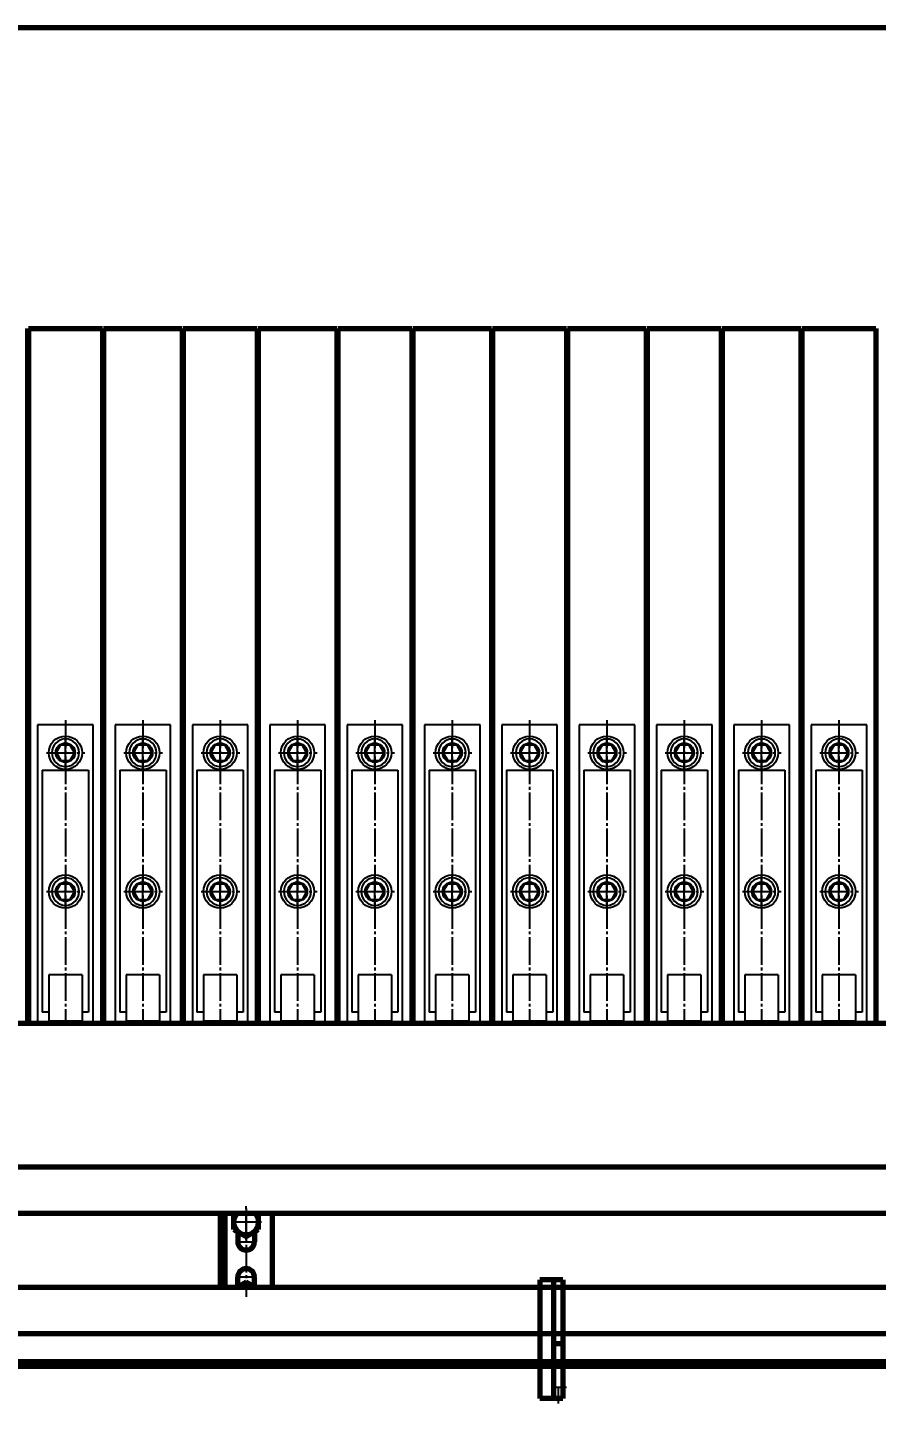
# Model space of a CAD drawing. Header units: millimetres. Extents: x -14850 to 14850, y -10500 to 10500.
# Drawn here: x -4125 to -3209, y 2566 to 4052 of the extents above; entities that cross this region are included whole.
import ezdxf

# ---------------------------------------------------------------- set-up
doc = ezdxf.new("R2010")
doc.units = ezdxf.units.MM
doc.linetypes.add('EB_DASH', pattern=[6, 3, -3])
doc.linetypes.add('EB_DASHDOT', pattern=[39, 30, -3, 3, -3])
for name, color, linetype, lineweight in [('CAXA0', 7, 'Continuous', 70), ('CAXA1', 1, 'EB_DASHDOT', 25), ('CAXA2', 6, 'EB_DASH', 25), ('CAXA4', 3, 'Continuous', 25)]:
    doc.layers.add(name, color=color, linetype=linetype, lineweight=lineweight)
doc.styles.add('标准', font='', dxfattribs={"width": 0.667})
doc.styles.get('标准').set_extended_font_data('NSimSun')
doc.dimstyles.new('标准', dxfattribs={"dimscale": 50, "dimtxt": 3.5, "dimasz": 3, "dimexe": 2, "dimexo": 0, "dimtad": 1, "dimdec": 1, "dimzin": 12, "dimdsep": 46, "dimtxsty": '标准', "dimcen": 0, "dimdle": 4, "dimaunit": 1, "dimazin": 2, "dimtfac": 1, "dimtdec": 3, "dimtmove": 0, "dimatfit": 3, "dimfxl": 0, "dimtolj": 1, "dimtzin": 0, "dimarcsym": 0})

# ---------------------------------------------------------------- blocks, each defined once
blk = doc.blocks.new('CAXBLOCK43', base_point=(-3560, 2639))
at = {"layer": 'CAXA0', "linetype": 'Continuous', "lineweight": 70}
for p, q in [((-3547.4, 2699.6), (-3572.4, 2699.6)), ((-3572.4, 2699.6), (-3572.4, 2571.6)), ((-3557.4, 2699.6), (-3557.4, 2571.6)), ((-3547.4, 2699.6), (-3547.4, 2571.6)), ((-3547.4, 2630.6), (-3557.4, 2630.6)), ((-3547.4, 2571.6), (-3572.4, 2571.6))]:
    blk.add_line(p, q, dxfattribs=at)
at = {"layer": 'CAXA1', "linetype": 'EB_DASHDOT', "lineweight": 25}
for p, q in [((-3560, 2608.6), (-3545.4, 2608.6)), ((-3559.5, 2583.6), (-3543.5, 2583.6))]:
    blk.add_line(p, q, dxfattribs=at)
at = {"layer": 'CAXA1', "color": 1, "linetype": 'EB_DASHDOT', "lineweight": 25}
blk.add_line((-3552.4, 2582.5), (-3552.4, 2566), dxfattribs=at)
blk = doc.blocks.new('CAXBLOCK271', base_point=(-3104.5, 3358.4))
at = {"layer": 'CAXA0', "linetype": 'Continuous', "lineweight": 70}
for p, q in [((-3289.4, 3726.7), (-3209.4, 3726.7)), ((-3289.4, 3726.7), (-3289.4, 2976.7)), ((-3209.4, 3726.7), (-3209.4, 2976.7)), ((-3289.4, 2976.7), (-3209.4, 2976.7))]:
    blk.add_line(p, q, dxfattribs=at)
at = {"layer": 'CAXA2', "color": 6, "linetype": 'Continuous', "lineweight": 25}
for p, q in [((-3279.4, 3298.7), (-3279.4, 2976.7)), ((-3219.4, 3298.7), (-3279.4, 3298.7)), ((-3219.4, 2976.7), (-3219.4, 3298.7)), ((-3249.4, 3250.8), (-3249.4, 3286.5)), ((-3259.2, 3268.7), (-3254.3, 3277.2)), ((-3259.2, 3268.7), (-3254.3, 3260.2)), ((-3254.3, 3277.2), (-3244.5, 3277.2)), ((-3239.6, 3268.7), (-3244.5, 3277.2)), ((-3239.6, 3268.7), (-3244.5, 3277.2)), ((-3239.6, 3268.7), (-3244.5, 3260.2)), ((-3254.3, 3260.2), (-3244.5, 3260.2)), ((-3274.4, 3249.7), (-3274.4, 2988.7)), ((-3274.4, 3249.7), (-3224.4, 3249.7)), ((-3224.4, 3249.7), (-3224.4, 2988.7)), ((-3249.4, 3100.8), (-3249.4, 3136.5)), ((-3259.2, 3118.7), (-3254.3, 3127.2)), ((-3254.3, 3127.2), (-3244.5, 3127.2)), ((-3239.6, 3118.7), (-3244.5, 3127.2)), ((-3239.6, 3118.7), (-3244.5, 3127.2)), ((-3259.2, 3118.7), (-3254.3, 3110.2)), ((-3254.3, 3110.2), (-3244.5, 3110.2)), ((-3239.6, 3118.7), (-3244.5, 3110.2)), ((-3267.4, 3028.7), (-3267.4, 2978.7)), ((-3231.4, 3028.7), (-3267.4, 3028.7)), ((-3231.4, 3028.7), (-3231.4, 2978.7)), ((-3267.4, 2988.7), (-3274.4, 2988.7)), ((-3224.4, 2988.7), (-3231.4, 2988.7)), ((-3231.4, 2978.7), (-3267.4, 2978.7))]:
    blk.add_line(p, q, dxfattribs=at)
at = {"layer": 'CAXA2', "color": 6, "linetype": 'EB_DASHDOT', "lineweight": 25}
for p, q in [((-3249.4, 3303.7), (-3249.4, 2976.7)), ((-3269.9, 3268.7), (-3228.3, 3268.7)), ((-3269.9, 3118.7), (-3228.3, 3118.7))]:
    blk.add_line(p, q, dxfattribs=at)
at = {"layer": 'CAXA2', "color": 6, "linetype": 'Continuous', "lineweight": 25}
for centre, radius in [((-3249.4, 3268.7), 18), ((-3249.4, 3268.7), 10.5), ((-3249.4, 3268.7), 9.81), ((-3249.4, 3118.7), 18), ((-3249.4, 3118.7), 18), ((-3249.4, 3118.7), 10.5), ((-3249.4, 3118.7), 10.5), ((-3249.4, 3118.7), 9.81)]:
    blk.add_circle(centre, radius, dxfattribs=at)
for centre, start, end in [((-3249.4, 3268.7), 0, 180), ((-3249.4, 3268.7), 180, 0), ((-3249.4, 3118.7), 0, 180), ((-3249.4, 3118.7), 180, 0)]:
    blk.add_arc(centre, 14.8, start, end, dxfattribs=at)
blk = doc.blocks.new('CAXBLOCK272', base_point=(-3375.4, 3351.7))
at = {"layer": 'CAXA0', "linetype": 'Continuous', "lineweight": 70}
for p, q in [((-3375.4, 3726.7), (-3290.4, 3726.7)), ((-3375.4, 3726.7), (-3375.4, 2976.7)), ((-3290.4, 3726.7), (-3290.4, 2976.7)), ((-3375.4, 2976.7), (-3290.4, 2976.7))]:
    blk.add_line(p, q, dxfattribs=at)
at = {"layer": 'CAXA2', "color": 6, "linetype": 'Continuous', "lineweight": 25}
for p, q in [((-3362.9, 3298.7), (-3362.9, 2976.7)), ((-3302.9, 3298.7), (-3362.9, 3298.7)), ((-3302.9, 2976.7), (-3302.9, 3298.7)), ((-3332.9, 3250.8), (-3332.9, 3286.5)), ((-3342.7, 3268.7), (-3337.8, 3277.2)), ((-3342.7, 3268.7), (-3337.8, 3260.2)), ((-3337.8, 3277.2), (-3328, 3277.2)), ((-3323.1, 3268.7), (-3328, 3277.2)), ((-3323.1, 3268.7), (-3328, 3277.2)), ((-3323.1, 3268.7), (-3328, 3260.2)), ((-3337.8, 3260.2), (-3328, 3260.2)), ((-3357.9, 3249.7), (-3357.9, 2988.7)), ((-3357.9, 3249.7), (-3307.9, 3249.7)), ((-3307.9, 3249.7), (-3307.9, 2988.7)), ((-3332.9, 3100.8), (-3332.9, 3136.5)), ((-3342.7, 3118.7), (-3337.8, 3127.2)), ((-3337.8, 3127.2), (-3328, 3127.2)), ((-3323.1, 3118.7), (-3328, 3127.2)), ((-3323.1, 3118.7), (-3328, 3127.2)), ((-3342.7, 3118.7), (-3337.8, 3110.2)), ((-3337.8, 3110.2), (-3328, 3110.2)), ((-3323.1, 3118.7), (-3328, 3110.2)), ((-3350.9, 3028.7), (-3350.9, 2978.7)), ((-3314.9, 3028.7), (-3350.9, 3028.7)), ((-3314.9, 3028.7), (-3314.9, 2978.7)), ((-3350.9, 2988.7), (-3357.9, 2988.7)), ((-3307.9, 2988.7), (-3314.9, 2988.7)), ((-3314.9, 2978.7), (-3350.9, 2978.7))]:
    blk.add_line(p, q, dxfattribs=at)
at = {"layer": 'CAXA2', "color": 6, "linetype": 'EB_DASHDOT', "lineweight": 25}
for p, q in [((-3332.9, 3303.7), (-3332.9, 2976.7)), ((-3353.4, 3268.7), (-3311.8, 3268.7)), ((-3353.4, 3118.7), (-3311.8, 3118.7))]:
    blk.add_line(p, q, dxfattribs=at)
at = {"layer": 'CAXA2', "color": 6, "linetype": 'Continuous', "lineweight": 25}
for centre, radius in [((-3332.9, 3268.7), 18), ((-3332.9, 3268.7), 10.5), ((-3332.9, 3268.7), 9.81), ((-3332.9, 3118.7), 18), ((-3332.9, 3118.7), 18), ((-3332.9, 3118.7), 10.5), ((-3332.9, 3118.7), 10.5), ((-3332.9, 3118.7), 9.81)]:
    blk.add_circle(centre, radius, dxfattribs=at)
for centre, start, end in [((-3332.9, 3268.7), 0, 180), ((-3332.9, 3268.7), 180, 0), ((-3332.9, 3118.7), 0, 180), ((-3332.9, 3118.7), 180, 0)]:
    blk.add_arc(centre, 14.8, start, end, dxfattribs=at)
blk = doc.blocks.new('CAXBLOCK273', base_point=(-3271.5, 3358.4))
at = {"layer": 'CAXA0', "linetype": 'Continuous', "lineweight": 70}
for p, q in [((-3456.4, 3726.7), (-3376.4, 3726.7)), ((-3456.4, 3726.7), (-3456.4, 2976.7)), ((-3376.4, 3726.7), (-3376.4, 2976.7)), ((-3456.4, 2976.7), (-3376.4, 2976.7))]:
    blk.add_line(p, q, dxfattribs=at)
at = {"layer": 'CAXA2', "color": 6, "linetype": 'Continuous', "lineweight": 25}
for p, q in [((-3446.4, 3298.7), (-3446.4, 2976.7)), ((-3386.4, 3298.7), (-3446.4, 3298.7)), ((-3386.4, 2976.7), (-3386.4, 3298.7)), ((-3416.4, 3250.8), (-3416.4, 3286.5)), ((-3426.2, 3268.7), (-3421.3, 3277.2)), ((-3426.2, 3268.7), (-3421.3, 3260.2)), ((-3421.3, 3277.2), (-3411.5, 3277.2)), ((-3406.6, 3268.7), (-3411.5, 3277.2)), ((-3406.6, 3268.7), (-3411.5, 3277.2)), ((-3406.6, 3268.7), (-3411.5, 3260.2)), ((-3421.3, 3260.2), (-3411.5, 3260.2)), ((-3441.4, 3249.7), (-3441.4, 2988.7)), ((-3441.4, 3249.7), (-3391.4, 3249.7)), ((-3391.4, 3249.7), (-3391.4, 2988.7)), ((-3416.4, 3100.8), (-3416.4, 3136.5)), ((-3426.2, 3118.7), (-3421.3, 3127.2)), ((-3421.3, 3127.2), (-3411.5, 3127.2)), ((-3406.6, 3118.7), (-3411.5, 3127.2)), ((-3406.6, 3118.7), (-3411.5, 3127.2)), ((-3426.2, 3118.7), (-3421.3, 3110.2)), ((-3421.3, 3110.2), (-3411.5, 3110.2)), ((-3406.6, 3118.7), (-3411.5, 3110.2)), ((-3434.4, 3028.7), (-3434.4, 2978.7)), ((-3398.4, 3028.7), (-3434.4, 3028.7)), ((-3398.4, 3028.7), (-3398.4, 2978.7)), ((-3434.4, 2988.7), (-3441.4, 2988.7)), ((-3391.4, 2988.7), (-3398.4, 2988.7)), ((-3398.4, 2978.7), (-3434.4, 2978.7))]:
    blk.add_line(p, q, dxfattribs=at)
at = {"layer": 'CAXA2', "color": 6, "linetype": 'EB_DASHDOT', "lineweight": 25}
for p, q in [((-3416.4, 3303.7), (-3416.4, 2976.7)), ((-3436.9, 3268.7), (-3395.3, 3268.7)), ((-3436.9, 3118.7), (-3395.3, 3118.7))]:
    blk.add_line(p, q, dxfattribs=at)
at = {"layer": 'CAXA2', "color": 6, "linetype": 'Continuous', "lineweight": 25}
for centre, radius in [((-3416.4, 3268.7), 18), ((-3416.4, 3268.7), 10.5), ((-3416.4, 3268.7), 9.81), ((-3416.4, 3118.7), 18), ((-3416.4, 3118.7), 18), ((-3416.4, 3118.7), 10.5), ((-3416.4, 3118.7), 10.5), ((-3416.4, 3118.7), 9.81)]:
    blk.add_circle(centre, radius, dxfattribs=at)
for centre, start, end in [((-3416.4, 3268.7), 0, 180), ((-3416.4, 3268.7), 180, 0), ((-3416.4, 3118.7), 0, 180), ((-3416.4, 3118.7), 180, 0)]:
    blk.add_arc(centre, 14.8, start, end, dxfattribs=at)
blk = doc.blocks.new('CAXBLOCK274', base_point=(-3542.4, 3351.7))
at = {"layer": 'CAXA0', "linetype": 'Continuous', "lineweight": 70}
for p, q in [((-3542.4, 3726.7), (-3457.4, 3726.7)), ((-3542.4, 3726.7), (-3542.4, 2976.7)), ((-3457.4, 3726.7), (-3457.4, 2976.7)), ((-3542.4, 2976.7), (-3457.4, 2976.7))]:
    blk.add_line(p, q, dxfattribs=at)
at = {"layer": 'CAXA2', "color": 6, "linetype": 'Continuous', "lineweight": 25}
for p, q in [((-3529.9, 3298.7), (-3529.9, 2976.7)), ((-3469.9, 3298.7), (-3529.9, 3298.7)), ((-3469.9, 2976.7), (-3469.9, 3298.7)), ((-3499.9, 3250.8), (-3499.9, 3286.5)), ((-3509.7, 3268.7), (-3504.8, 3277.2)), ((-3509.7, 3268.7), (-3504.8, 3260.2)), ((-3504.8, 3277.2), (-3495, 3277.2)), ((-3490.1, 3268.7), (-3495, 3277.2)), ((-3490.1, 3268.7), (-3495, 3277.2)), ((-3490.1, 3268.7), (-3495, 3260.2)), ((-3504.8, 3260.2), (-3495, 3260.2)), ((-3524.9, 3249.7), (-3524.9, 2988.7)), ((-3524.9, 3249.7), (-3474.9, 3249.7)), ((-3474.9, 3249.7), (-3474.9, 2988.7)), ((-3499.9, 3100.8), (-3499.9, 3136.5)), ((-3509.7, 3118.7), (-3504.8, 3127.2)), ((-3504.8, 3127.2), (-3495, 3127.2)), ((-3490.1, 3118.7), (-3495, 3127.2)), ((-3490.1, 3118.7), (-3495, 3127.2)), ((-3509.7, 3118.7), (-3504.8, 3110.2)), ((-3504.8, 3110.2), (-3495, 3110.2)), ((-3490.1, 3118.7), (-3495, 3110.2)), ((-3517.9, 3028.7), (-3517.9, 2978.7)), ((-3481.9, 3028.7), (-3517.9, 3028.7)), ((-3481.9, 3028.7), (-3481.9, 2978.7)), ((-3517.9, 2988.7), (-3524.9, 2988.7)), ((-3474.9, 2988.7), (-3481.9, 2988.7)), ((-3481.9, 2978.7), (-3517.9, 2978.7))]:
    blk.add_line(p, q, dxfattribs=at)
at = {"layer": 'CAXA2', "color": 6, "linetype": 'EB_DASHDOT', "lineweight": 25}
for p, q in [((-3499.9, 3303.7), (-3499.9, 2976.7)), ((-3520.4, 3268.7), (-3478.8, 3268.7)), ((-3520.4, 3118.7), (-3478.8, 3118.7))]:
    blk.add_line(p, q, dxfattribs=at)
at = {"layer": 'CAXA2', "color": 6, "linetype": 'Continuous', "lineweight": 25}
for centre, radius in [((-3499.9, 3268.7), 18), ((-3499.9, 3268.7), 10.5), ((-3499.9, 3268.7), 9.81), ((-3499.9, 3118.7), 18), ((-3499.9, 3118.7), 18), ((-3499.9, 3118.7), 10.5), ((-3499.9, 3118.7), 10.5), ((-3499.9, 3118.7), 9.81)]:
    blk.add_circle(centre, radius, dxfattribs=at)
for centre, start, end in [((-3499.9, 3268.7), 0, 180), ((-3499.9, 3268.7), 180, 0), ((-3499.9, 3118.7), 0, 180), ((-3499.9, 3118.7), 180, 0)]:
    blk.add_arc(centre, 14.8, start, end, dxfattribs=at)
blk = doc.blocks.new('CAXBLOCK275', base_point=(-3438.5, 3358.4))
at = {"layer": 'CAXA0', "linetype": 'Continuous', "lineweight": 70}
for p, q in [((-3623.4, 3726.7), (-3543.4, 3726.7)), ((-3623.4, 3726.7), (-3623.4, 2976.7)), ((-3543.4, 3726.7), (-3543.4, 2976.7)), ((-3623.4, 2976.7), (-3543.4, 2976.7))]:
    blk.add_line(p, q, dxfattribs=at)
at = {"layer": 'CAXA2', "color": 6, "linetype": 'Continuous', "lineweight": 25}
for p, q in [((-3613.4, 3298.7), (-3613.4, 2976.7)), ((-3553.4, 3298.7), (-3613.4, 3298.7)), ((-3553.4, 2976.7), (-3553.4, 3298.7)), ((-3583.4, 3250.8), (-3583.4, 3286.5)), ((-3593.2, 3268.7), (-3588.3, 3277.2)), ((-3593.2, 3268.7), (-3588.3, 3260.2)), ((-3588.3, 3277.2), (-3578.5, 3277.2)), ((-3573.6, 3268.7), (-3578.5, 3277.2)), ((-3573.6, 3268.7), (-3578.5, 3277.2)), ((-3573.6, 3268.7), (-3578.5, 3260.2)), ((-3588.3, 3260.2), (-3578.5, 3260.2)), ((-3608.4, 3249.7), (-3608.4, 2988.7)), ((-3608.4, 3249.7), (-3558.4, 3249.7)), ((-3558.4, 3249.7), (-3558.4, 2988.7)), ((-3583.4, 3100.8), (-3583.4, 3136.5)), ((-3593.2, 3118.7), (-3588.3, 3127.2)), ((-3588.3, 3127.2), (-3578.5, 3127.2)), ((-3573.6, 3118.7), (-3578.5, 3127.2)), ((-3573.6, 3118.7), (-3578.5, 3127.2)), ((-3593.2, 3118.7), (-3588.3, 3110.2)), ((-3588.3, 3110.2), (-3578.5, 3110.2)), ((-3573.6, 3118.7), (-3578.5, 3110.2)), ((-3601.4, 3028.7), (-3601.4, 2978.7)), ((-3565.4, 3028.7), (-3601.4, 3028.7)), ((-3565.4, 3028.7), (-3565.4, 2978.7)), ((-3601.4, 2988.7), (-3608.4, 2988.7)), ((-3558.4, 2988.7), (-3565.4, 2988.7)), ((-3565.4, 2978.7), (-3601.4, 2978.7))]:
    blk.add_line(p, q, dxfattribs=at)
at = {"layer": 'CAXA2', "color": 6, "linetype": 'EB_DASHDOT', "lineweight": 25}
for p, q in [((-3583.4, 3303.7), (-3583.4, 2976.7)), ((-3603.9, 3268.7), (-3562.3, 3268.7)), ((-3603.9, 3118.7), (-3562.3, 3118.7))]:
    blk.add_line(p, q, dxfattribs=at)
at = {"layer": 'CAXA2', "color": 6, "linetype": 'Continuous', "lineweight": 25}
for centre, radius in [((-3583.4, 3268.7), 18), ((-3583.4, 3268.7), 10.5), ((-3583.4, 3268.7), 9.81), ((-3583.4, 3118.7), 18), ((-3583.4, 3118.7), 18), ((-3583.4, 3118.7), 10.5), ((-3583.4, 3118.7), 10.5), ((-3583.4, 3118.7), 9.81)]:
    blk.add_circle(centre, radius, dxfattribs=at)
for centre, start, end in [((-3583.4, 3268.7), 0, 180), ((-3583.4, 3268.7), 180, 0), ((-3583.4, 3118.7), 0, 180), ((-3583.4, 3118.7), 180, 0)]:
    blk.add_arc(centre, 14.8, start, end, dxfattribs=at)
blk = doc.blocks.new('CAXBLOCK276', base_point=(-3709.4, 3351.7))
at = {"layer": 'CAXA0', "linetype": 'Continuous', "lineweight": 70}
for p, q in [((-3709.4, 3726.7), (-3624.4, 3726.7)), ((-3709.4, 3726.7), (-3709.4, 2976.7)), ((-3624.4, 3726.7), (-3624.4, 2976.7)), ((-3709.4, 2976.7), (-3624.4, 2976.7))]:
    blk.add_line(p, q, dxfattribs=at)
at = {"layer": 'CAXA2', "color": 6, "linetype": 'Continuous', "lineweight": 25}
for p, q in [((-3696.9, 3298.7), (-3696.9, 2976.7)), ((-3636.9, 3298.7), (-3696.9, 3298.7)), ((-3636.9, 2976.7), (-3636.9, 3298.7)), ((-3666.9, 3250.8), (-3666.9, 3286.5)), ((-3676.7, 3268.7), (-3671.8, 3277.2)), ((-3676.7, 3268.7), (-3671.8, 3260.2)), ((-3671.8, 3277.2), (-3662, 3277.2)), ((-3657.1, 3268.7), (-3662, 3277.2)), ((-3657.1, 3268.7), (-3662, 3277.2)), ((-3657.1, 3268.7), (-3662, 3260.2)), ((-3671.8, 3260.2), (-3662, 3260.2)), ((-3691.9, 3249.7), (-3691.9, 2988.7)), ((-3691.9, 3249.7), (-3641.9, 3249.7)), ((-3641.9, 3249.7), (-3641.9, 2988.7)), ((-3666.9, 3100.8), (-3666.9, 3136.5)), ((-3676.7, 3118.7), (-3671.8, 3127.2)), ((-3671.8, 3127.2), (-3662, 3127.2)), ((-3657.1, 3118.7), (-3662, 3127.2)), ((-3657.1, 3118.7), (-3662, 3127.2)), ((-3676.7, 3118.7), (-3671.8, 3110.2)), ((-3671.8, 3110.2), (-3662, 3110.2)), ((-3657.1, 3118.7), (-3662, 3110.2)), ((-3684.9, 3028.7), (-3684.9, 2978.7)), ((-3648.9, 3028.7), (-3684.9, 3028.7)), ((-3648.9, 3028.7), (-3648.9, 2978.7)), ((-3684.9, 2988.7), (-3691.9, 2988.7)), ((-3641.9, 2988.7), (-3648.9, 2988.7)), ((-3648.9, 2978.7), (-3684.9, 2978.7))]:
    blk.add_line(p, q, dxfattribs=at)
at = {"layer": 'CAXA2', "color": 6, "linetype": 'EB_DASHDOT', "lineweight": 25}
for p, q in [((-3666.9, 3303.7), (-3666.9, 2976.7)), ((-3687.4, 3268.7), (-3645.8, 3268.7)), ((-3687.4, 3118.7), (-3645.8, 3118.7))]:
    blk.add_line(p, q, dxfattribs=at)
at = {"layer": 'CAXA2', "color": 6, "linetype": 'Continuous', "lineweight": 25}
for centre, radius in [((-3666.9, 3268.7), 18), ((-3666.9, 3268.7), 10.5), ((-3666.9, 3268.7), 9.81), ((-3666.9, 3118.7), 18), ((-3666.9, 3118.7), 18), ((-3666.9, 3118.7), 10.5), ((-3666.9, 3118.7), 10.5), ((-3666.9, 3118.7), 9.81)]:
    blk.add_circle(centre, radius, dxfattribs=at)
for centre, start, end in [((-3666.9, 3268.7), 0, 180), ((-3666.9, 3268.7), 180, 0), ((-3666.9, 3118.7), 0, 180), ((-3666.9, 3118.7), 180, 0)]:
    blk.add_arc(centre, 14.8, start, end, dxfattribs=at)
blk = doc.blocks.new('CAXBLOCK277', base_point=(-3605.5, 3358.4))
at = {"layer": 'CAXA0', "linetype": 'Continuous', "lineweight": 70}
for p, q in [((-3790.4, 3726.7), (-3710.4, 3726.7)), ((-3790.4, 3726.7), (-3790.4, 2976.7)), ((-3710.4, 3726.7), (-3710.4, 2976.7)), ((-3790.4, 2976.7), (-3710.4, 2976.7))]:
    blk.add_line(p, q, dxfattribs=at)
at = {"layer": 'CAXA2', "color": 6, "linetype": 'Continuous', "lineweight": 25}
for p, q in [((-3780.4, 3298.7), (-3780.4, 2976.7)), ((-3720.4, 3298.7), (-3780.4, 3298.7)), ((-3720.4, 2976.7), (-3720.4, 3298.7)), ((-3750.4, 3250.8), (-3750.4, 3286.5)), ((-3760.2, 3268.7), (-3755.3, 3277.2)), ((-3760.2, 3268.7), (-3755.3, 3260.2)), ((-3755.3, 3277.2), (-3745.5, 3277.2)), ((-3740.6, 3268.7), (-3745.5, 3277.2)), ((-3740.6, 3268.7), (-3745.5, 3277.2)), ((-3740.6, 3268.7), (-3745.5, 3260.2)), ((-3755.3, 3260.2), (-3745.5, 3260.2)), ((-3775.4, 3249.7), (-3775.4, 2988.7)), ((-3775.4, 3249.7), (-3725.4, 3249.7)), ((-3725.4, 3249.7), (-3725.4, 2988.7)), ((-3750.4, 3100.8), (-3750.4, 3136.5)), ((-3760.2, 3118.7), (-3755.3, 3127.2)), ((-3755.3, 3127.2), (-3745.5, 3127.2)), ((-3740.6, 3118.7), (-3745.5, 3127.2)), ((-3740.6, 3118.7), (-3745.5, 3127.2)), ((-3760.2, 3118.7), (-3755.3, 3110.2)), ((-3755.3, 3110.2), (-3745.5, 3110.2)), ((-3740.6, 3118.7), (-3745.5, 3110.2)), ((-3768.4, 3028.7), (-3768.4, 2978.7)), ((-3732.4, 3028.7), (-3768.4, 3028.7)), ((-3732.4, 3028.7), (-3732.4, 2978.7)), ((-3768.4, 2988.7), (-3775.4, 2988.7)), ((-3725.4, 2988.7), (-3732.4, 2988.7)), ((-3732.4, 2978.7), (-3768.4, 2978.7))]:
    blk.add_line(p, q, dxfattribs=at)
at = {"layer": 'CAXA2', "color": 6, "linetype": 'EB_DASHDOT', "lineweight": 25}
for p, q in [((-3750.4, 3303.7), (-3750.4, 2976.7)), ((-3770.9, 3268.7), (-3729.3, 3268.7)), ((-3770.9, 3118.7), (-3729.3, 3118.7))]:
    blk.add_line(p, q, dxfattribs=at)
at = {"layer": 'CAXA2', "color": 6, "linetype": 'Continuous', "lineweight": 25}
for centre, radius in [((-3750.4, 3268.7), 18), ((-3750.4, 3268.7), 10.5), ((-3750.4, 3268.7), 9.81), ((-3750.4, 3118.7), 18), ((-3750.4, 3118.7), 18), ((-3750.4, 3118.7), 10.5), ((-3750.4, 3118.7), 10.5), ((-3750.4, 3118.7), 9.81)]:
    blk.add_circle(centre, radius, dxfattribs=at)
for centre, start, end in [((-3750.4, 3268.7), 0, 180), ((-3750.4, 3268.7), 180, 0), ((-3750.4, 3118.7), 0, 180), ((-3750.4, 3118.7), 180, 0)]:
    blk.add_arc(centre, 14.8, start, end, dxfattribs=at)
blk = doc.blocks.new('CAXBLOCK278', base_point=(-3876.4, 3351.7))
at = {"layer": 'CAXA0', "linetype": 'Continuous', "lineweight": 70}
for p, q in [((-3876.4, 3726.7), (-3791.4, 3726.7)), ((-3876.4, 3726.7), (-3876.4, 2976.7)), ((-3791.4, 3726.7), (-3791.4, 2976.7)), ((-3876.4, 2976.7), (-3791.4, 2976.7))]:
    blk.add_line(p, q, dxfattribs=at)
at = {"layer": 'CAXA2', "color": 6, "linetype": 'Continuous', "lineweight": 25}
for p, q in [((-3863.9, 3298.7), (-3863.9, 2976.7)), ((-3803.9, 3298.7), (-3863.9, 3298.7)), ((-3803.9, 2976.7), (-3803.9, 3298.7)), ((-3833.9, 3250.8), (-3833.9, 3286.5)), ((-3843.7, 3268.7), (-3838.8, 3277.2)), ((-3843.7, 3268.7), (-3838.8, 3260.2)), ((-3838.8, 3277.2), (-3829, 3277.2)), ((-3824.1, 3268.7), (-3829, 3277.2)), ((-3824.1, 3268.7), (-3829, 3277.2)), ((-3824.1, 3268.7), (-3829, 3260.2)), ((-3838.8, 3260.2), (-3829, 3260.2)), ((-3858.9, 3249.7), (-3858.9, 2988.7)), ((-3858.9, 3249.7), (-3808.9, 3249.7)), ((-3808.9, 3249.7), (-3808.9, 2988.7)), ((-3833.9, 3100.8), (-3833.9, 3136.5)), ((-3843.7, 3118.7), (-3838.8, 3127.2)), ((-3838.8, 3127.2), (-3829, 3127.2)), ((-3824.1, 3118.7), (-3829, 3127.2)), ((-3824.1, 3118.7), (-3829, 3127.2)), ((-3843.7, 3118.7), (-3838.8, 3110.2)), ((-3838.8, 3110.2), (-3829, 3110.2)), ((-3824.1, 3118.7), (-3829, 3110.2)), ((-3851.9, 3028.7), (-3851.9, 2978.7)), ((-3815.9, 3028.7), (-3851.9, 3028.7)), ((-3815.9, 3028.7), (-3815.9, 2978.7)), ((-3851.9, 2988.7), (-3858.9, 2988.7)), ((-3808.9, 2988.7), (-3815.9, 2988.7)), ((-3815.9, 2978.7), (-3851.9, 2978.7))]:
    blk.add_line(p, q, dxfattribs=at)
at = {"layer": 'CAXA2', "color": 6, "linetype": 'EB_DASHDOT', "lineweight": 25}
for p, q in [((-3833.9, 3303.7), (-3833.9, 2976.7)), ((-3854.4, 3268.7), (-3812.8, 3268.7)), ((-3854.4, 3118.7), (-3812.8, 3118.7))]:
    blk.add_line(p, q, dxfattribs=at)
at = {"layer": 'CAXA2', "color": 6, "linetype": 'Continuous', "lineweight": 25}
for centre, radius in [((-3833.9, 3268.7), 18), ((-3833.9, 3268.7), 10.5), ((-3833.9, 3268.7), 9.81), ((-3833.9, 3118.7), 18), ((-3833.9, 3118.7), 18), ((-3833.9, 3118.7), 10.5), ((-3833.9, 3118.7), 10.5), ((-3833.9, 3118.7), 9.81)]:
    blk.add_circle(centre, radius, dxfattribs=at)
for centre, start, end in [((-3833.9, 3268.7), 0, 180), ((-3833.9, 3268.7), 180, 0), ((-3833.9, 3118.7), 0, 180), ((-3833.9, 3118.7), 180, 0)]:
    blk.add_arc(centre, 14.8, start, end, dxfattribs=at)
blk = doc.blocks.new('CAXBLOCK279', base_point=(-3772.5, 3358.4))
at = {"layer": 'CAXA0', "linetype": 'Continuous', "lineweight": 70}
for p, q in [((-3957.4, 3726.7), (-3877.4, 3726.7)), ((-3957.4, 3726.7), (-3957.4, 2976.7)), ((-3877.4, 3726.7), (-3877.4, 2976.7)), ((-3957.4, 2976.7), (-3877.4, 2976.7))]:
    blk.add_line(p, q, dxfattribs=at)
at = {"layer": 'CAXA2', "color": 6, "linetype": 'Continuous', "lineweight": 25}
for p, q in [((-3947.4, 3298.7), (-3947.4, 2976.7)), ((-3887.4, 3298.7), (-3947.4, 3298.7)), ((-3887.4, 2976.7), (-3887.4, 3298.7)), ((-3917.4, 3250.8), (-3917.4, 3286.5)), ((-3927.2, 3268.7), (-3922.3, 3277.2)), ((-3927.2, 3268.7), (-3922.3, 3260.2)), ((-3922.3, 3277.2), (-3912.5, 3277.2)), ((-3907.6, 3268.7), (-3912.5, 3277.2)), ((-3907.6, 3268.7), (-3912.5, 3277.2)), ((-3907.6, 3268.7), (-3912.5, 3260.2)), ((-3922.3, 3260.2), (-3912.5, 3260.2)), ((-3942.4, 3249.7), (-3942.4, 2988.7)), ((-3942.4, 3249.7), (-3892.4, 3249.7)), ((-3892.4, 3249.7), (-3892.4, 2988.7)), ((-3917.4, 3100.8), (-3917.4, 3136.5)), ((-3927.2, 3118.7), (-3922.3, 3127.2)), ((-3922.3, 3127.2), (-3912.5, 3127.2)), ((-3907.6, 3118.7), (-3912.5, 3127.2)), ((-3907.6, 3118.7), (-3912.5, 3127.2)), ((-3927.2, 3118.7), (-3922.3, 3110.2)), ((-3922.3, 3110.2), (-3912.5, 3110.2)), ((-3907.6, 3118.7), (-3912.5, 3110.2)), ((-3935.4, 3028.7), (-3935.4, 2978.7)), ((-3899.4, 3028.7), (-3935.4, 3028.7)), ((-3899.4, 3028.7), (-3899.4, 2978.7)), ((-3935.4, 2988.7), (-3942.4, 2988.7)), ((-3892.4, 2988.7), (-3899.4, 2988.7)), ((-3899.4, 2978.7), (-3935.4, 2978.7))]:
    blk.add_line(p, q, dxfattribs=at)
at = {"layer": 'CAXA2', "color": 6, "linetype": 'EB_DASHDOT', "lineweight": 25}
for p, q in [((-3917.4, 3303.7), (-3917.4, 2976.7)), ((-3937.9, 3268.7), (-3896.3, 3268.7)), ((-3937.9, 3118.7), (-3896.3, 3118.7))]:
    blk.add_line(p, q, dxfattribs=at)
at = {"layer": 'CAXA2', "color": 6, "linetype": 'Continuous', "lineweight": 25}
for centre, radius in [((-3917.4, 3268.7), 18), ((-3917.4, 3268.7), 10.5), ((-3917.4, 3268.7), 9.81), ((-3917.4, 3118.7), 18), ((-3917.4, 3118.7), 18), ((-3917.4, 3118.7), 10.5), ((-3917.4, 3118.7), 10.5), ((-3917.4, 3118.7), 9.81)]:
    blk.add_circle(centre, radius, dxfattribs=at)
for centre, start, end in [((-3917.4, 3268.7), 0, 180), ((-3917.4, 3268.7), 180, 0), ((-3917.4, 3118.7), 0, 180), ((-3917.4, 3118.7), 180, 0)]:
    blk.add_arc(centre, 14.8, start, end, dxfattribs=at)
blk = doc.blocks.new('CAXBLOCK280', base_point=(-4043.4, 3351.7))
at = {"layer": 'CAXA0', "linetype": 'Continuous', "lineweight": 70}
for p, q in [((-4043.4, 3726.7), (-3958.4, 3726.7)), ((-4043.4, 3726.7), (-4043.4, 2976.7)), ((-3958.4, 3726.7), (-3958.4, 2976.7)), ((-4043.4, 2976.7), (-3958.4, 2976.7))]:
    blk.add_line(p, q, dxfattribs=at)
at = {"layer": 'CAXA2', "color": 6, "linetype": 'Continuous', "lineweight": 25}
for p, q in [((-4030.9, 3298.7), (-4030.9, 2976.7)), ((-3970.9, 3298.7), (-4030.9, 3298.7)), ((-3970.9, 2976.7), (-3970.9, 3298.7)), ((-4000.9, 3250.8), (-4000.9, 3286.5)), ((-4010.7, 3268.7), (-4005.8, 3277.2)), ((-4010.7, 3268.7), (-4005.8, 3260.2)), ((-4005.8, 3277.2), (-3996, 3277.2)), ((-3991.1, 3268.7), (-3996, 3277.2)), ((-3991.1, 3268.7), (-3996, 3277.2)), ((-3991.1, 3268.7), (-3996, 3260.2)), ((-4005.8, 3260.2), (-3996, 3260.2)), ((-4025.9, 3249.7), (-4025.9, 2988.7)), ((-4025.9, 3249.7), (-3975.9, 3249.7)), ((-3975.9, 3249.7), (-3975.9, 2988.7)), ((-4000.9, 3100.8), (-4000.9, 3136.5)), ((-4010.7, 3118.7), (-4005.8, 3127.2)), ((-4005.8, 3127.2), (-3996, 3127.2)), ((-3991.1, 3118.7), (-3996, 3127.2)), ((-3991.1, 3118.7), (-3996, 3127.2)), ((-4010.7, 3118.7), (-4005.8, 3110.2)), ((-4005.8, 3110.2), (-3996, 3110.2)), ((-3991.1, 3118.7), (-3996, 3110.2)), ((-4018.9, 3028.7), (-4018.9, 2978.7)), ((-3982.9, 3028.7), (-4018.9, 3028.7)), ((-3982.9, 3028.7), (-3982.9, 2978.7)), ((-4018.9, 2988.7), (-4025.9, 2988.7)), ((-3975.9, 2988.7), (-3982.9, 2988.7)), ((-3982.9, 2978.7), (-4018.9, 2978.7))]:
    blk.add_line(p, q, dxfattribs=at)
at = {"layer": 'CAXA2', "color": 6, "linetype": 'EB_DASHDOT', "lineweight": 25}
for p, q in [((-4000.9, 3303.7), (-4000.9, 2976.7)), ((-4021.4, 3268.7), (-3979.8, 3268.7)), ((-4021.4, 3118.7), (-3979.8, 3118.7))]:
    blk.add_line(p, q, dxfattribs=at)
at = {"layer": 'CAXA2', "color": 6, "linetype": 'Continuous', "lineweight": 25}
for centre, radius in [((-4000.9, 3268.7), 18), ((-4000.9, 3268.7), 10.5), ((-4000.9, 3268.7), 9.81), ((-4000.9, 3118.7), 18), ((-4000.9, 3118.7), 18), ((-4000.9, 3118.7), 10.5), ((-4000.9, 3118.7), 10.5), ((-4000.9, 3118.7), 9.81)]:
    blk.add_circle(centre, radius, dxfattribs=at)
for centre, start, end in [((-4000.9, 3268.7), 0, 180), ((-4000.9, 3268.7), 180, 0), ((-4000.9, 3118.7), 0, 180), ((-4000.9, 3118.7), 180, 0)]:
    blk.add_arc(centre, 14.8, start, end, dxfattribs=at)
blk = doc.blocks.new('CAXBLOCK281', base_point=(-3939.5, 3358.4))
at = {"layer": 'CAXA0', "linetype": 'Continuous', "lineweight": 70}
for p, q in [((-4124.4, 3726.7), (-4044.4, 3726.7)), ((-4124.4, 3726.7), (-4124.4, 2976.7)), ((-4044.4, 3726.7), (-4044.4, 2976.7)), ((-4124.4, 2976.7), (-4044.4, 2976.7))]:
    blk.add_line(p, q, dxfattribs=at)
at = {"layer": 'CAXA2', "color": 6, "linetype": 'Continuous', "lineweight": 25}
for p, q in [((-4114.4, 3298.7), (-4114.4, 2976.7)), ((-4054.4, 3298.7), (-4114.4, 3298.7)), ((-4054.4, 2976.7), (-4054.4, 3298.7)), ((-4084.4, 3250.8), (-4084.4, 3286.5)), ((-4094.2, 3268.7), (-4089.3, 3277.2)), ((-4094.2, 3268.7), (-4089.3, 3260.2)), ((-4089.3, 3277.2), (-4079.5, 3277.2)), ((-4074.6, 3268.7), (-4079.5, 3277.2)), ((-4074.6, 3268.7), (-4079.5, 3277.2)), ((-4074.6, 3268.7), (-4079.5, 3260.2)), ((-4089.3, 3260.2), (-4079.5, 3260.2)), ((-4109.4, 3249.7), (-4109.4, 2988.7)), ((-4109.4, 3249.7), (-4059.4, 3249.7)), ((-4059.4, 3249.7), (-4059.4, 2988.7)), ((-4084.4, 3100.8), (-4084.4, 3136.5)), ((-4094.2, 3118.7), (-4089.3, 3127.2)), ((-4089.3, 3127.2), (-4079.5, 3127.2)), ((-4074.6, 3118.7), (-4079.5, 3127.2)), ((-4074.6, 3118.7), (-4079.5, 3127.2)), ((-4094.2, 3118.7), (-4089.3, 3110.2)), ((-4089.3, 3110.2), (-4079.5, 3110.2)), ((-4074.6, 3118.7), (-4079.5, 3110.2)), ((-4102.4, 3028.7), (-4102.4, 2978.7)), ((-4066.4, 3028.7), (-4102.4, 3028.7)), ((-4066.4, 3028.7), (-4066.4, 2978.7)), ((-4102.4, 2988.7), (-4109.4, 2988.7)), ((-4059.4, 2988.7), (-4066.4, 2988.7)), ((-4066.4, 2978.7), (-4102.4, 2978.7))]:
    blk.add_line(p, q, dxfattribs=at)
at = {"layer": 'CAXA2', "color": 6, "linetype": 'EB_DASHDOT', "lineweight": 25}
for p, q in [((-4084.4, 3303.7), (-4084.4, 2976.7)), ((-4104.9, 3268.7), (-4063.3, 3268.7)), ((-4104.9, 3118.7), (-4063.3, 3118.7))]:
    blk.add_line(p, q, dxfattribs=at)
at = {"layer": 'CAXA2', "color": 6, "linetype": 'Continuous', "lineweight": 25}
for centre, radius in [((-4084.4, 3268.7), 18), ((-4084.4, 3268.7), 10.5), ((-4084.4, 3268.7), 9.81), ((-4084.4, 3118.7), 18), ((-4084.4, 3118.7), 18), ((-4084.4, 3118.7), 10.5), ((-4084.4, 3118.7), 10.5), ((-4084.4, 3118.7), 9.81)]:
    blk.add_circle(centre, radius, dxfattribs=at)
for centre, start, end in [((-4084.4, 3268.7), 0, 180), ((-4084.4, 3268.7), 180, 0), ((-4084.4, 3118.7), 0, 180), ((-4084.4, 3118.7), 180, 0)]:
    blk.add_arc(centre, 14.8, start, end, dxfattribs=at)
blk = doc.blocks.new('*D869')
at = {"layer": 'CAXA4', "linetype": 'Continuous', "lineweight": 25}
for points in [[(-11382.4, 8429.3), (-11232.4, 8448.1), (-11232.4, 8410.6)], [(657.6, 8429.3), (507.6, 8448.1), (507.6, 8410.6)]]:
    blk.add_hatch(color=0, dxfattribs=at).paths.add_polyline_path(points, flags=0)
at = {"layer": 'CAXA4', "color": 0, "linetype": 'Continuous', "lineweight": 25}
for p, q in [((-11382.4, 3016.7), (-11382.4, 8529.3)), ((657.6, 3326.7), (657.6, 8529.3)), ((657.6, 8429.3), (-11382.4, 8429.3))]:
    blk.add_line(p, q, dxfattribs=at)
at = {"layer": 'CAXA4', "color": 0, "linetype": 'Continuous', "lineweight": 25, "insert": (-5597.3, 8700.3), "char_height": 175, "attachment_point": 1, "style": '标准'}
blk.add_mtext('\\fNSimSun|b0|i0|p34;12040', dxfattribs=at)

msp = doc.modelspace()

# ---------------------------------------------------------------- linework, layer by layer
at = {"layer": 'CAXA0'}
for p, q in [((-10717.38, 4051.67), (-1918.4, 4051.67)), ((-8215.48, 2976.67), (-1384.61, 2976.67)), ((-3899.39, 2771.63), (-3902.88, 2769.62)), ((-3902.88, 2769.62), (-3902.88, 2754.03)), ((-3875.88, 2769.62), (-3879.37, 2771.63)), ((-3875.88, 2754.03), (-3875.88, 2769.62)), ((-3902.88, 2754.03), (-3889.38, 2746.24)), ((-3889.38, 2746.24), (-3875.88, 2754.03)), ((-3889.38, 2697.03), (-3898.73, 2691.63)), ((-3880.03, 2691.63), (-3889.38, 2697.03))]:
    msp.add_line(p, q, dxfattribs=at)
at = {"layer": 'CAXA0', "linetype": 'Continuous', "lineweight": 70}
for p, q in [((-4125.38, 3726.67), (-4125.38, 2976.67)), ((-4124.38, 3726.67), (-4124.38, 2976.67)), ((-3958.38, 3726.67), (-3958.38, 2976.67)), ((-3957.38, 3726.67), (-3957.38, 2976.67)), ((-3791.38, 3726.67), (-3791.38, 2976.67)), ((-3790.38, 3726.67), (-3790.38, 2976.67)), ((-3624.38, 3726.67), (-3624.38, 2976.67)), ((-3623.38, 3726.67), (-3623.38, 2976.67)), ((-3457.38, 3726.67), (-3457.38, 2976.67)), ((-3456.38, 3726.67), (-3456.38, 2976.67)), ((-3290.38, 3726.67), (-3290.38, 2976.67)), ((-3289.38, 3726.67), (-3289.38, 2976.67)), ((-8215.48, 2821.63), (-1448.52, 2821.63)), ((-8215.48, 2771.63), (-1439.32, 2771.63)), ((-8215.48, 2691.63), (-1413.46, 2691.63)), ((-8215.48, 2641.63), (-1396.63, 2641.63))]:
    msp.add_line(p, q, dxfattribs=at)
at = {"layer": 'CAXA0', "color": 7, "linetype": 'Continuous', "lineweight": 70}
for p, q in [((-3917.38, 2771.63), (-3917.38, 2691.63)), ((-3912.38, 2771.63), (-3912.38, 2691.63)), ((-3861.38, 2771.63), (-3861.38, 2691.63)), ((-3917.38, 2748.63), (-3912.38, 2748.63)), ((-3898.38, 2751.76), (-3898.38, 2740.63)), ((-3880.38, 2751.76), (-3880.38, 2740.63)), ((-3898.38, 2691.63), (-3898.38, 2702.63)), ((-3880.38, 2691.63), (-3880.38, 2702.63))]:
    msp.add_line(p, q, dxfattribs=at)
at = {"layer": 'CAXA0', "color": 3, "linetype": 'Continuous', "lineweight": 70}
for p, q in [((-1597.38, 2611.12), (-10676.37, 2611.12)), ((-1597.38, 2606.12), (-10676.37, 2606.12))]:
    msp.add_line(p, q, dxfattribs=at)
at = {"layer": 'CAXA0'}
for centre, start, end in [((-3889.38, 2761.82), 133.40265, 46.59735), ((-3889.38, 2681.44), 49.02, 130.98)]:
    msp.add_arc(centre, 13.5, start, end, dxfattribs=at)
at = {"layer": 'CAXA0', "color": 7, "linetype": 'Continuous', "lineweight": 70}
for centre, start, end in [((-3889.38, 2740.63), 180, 0), ((-3889.38, 2702.63), 0, 180)]:
    msp.add_arc(centre, 9, start, end, dxfattribs=at)
at = {"layer": 'CAXA1', "linetype": 'EB_DASHDOT', "lineweight": 25}
for p, q in [((-3889.38, 2743.24), (-3889.38, 2780.41)), ((-3872.88, 2761.82), (-3905.88, 2761.82))]:
    msp.add_line(p, q, dxfattribs=at)
at = {"layer": 'CAXA1', "color": 1, "linetype": 'EB_DASHDOT', "lineweight": 25}
for p, q in [((-3889.38, 2776.5), (-3889.38, 2681.05)), ((-3900.56, 2740.63), (-3878.42, 2740.63)), ((-3900.56, 2702.63), (-3878.42, 2702.63))]:
    msp.add_line(p, q, dxfattribs=at)

# ---------------------------------------------------------------- block references
at = {"layer": 'CAXA0', "linetype": 'Continuous', "lineweight": 70}
for name, p in [('CAXBLOCK281', (-3939.53, 3358.38)), ('CAXBLOCK280', (-4043.38, 3351.67)), ('CAXBLOCK279', (-3772.53, 3358.38)), ('CAXBLOCK278', (-3876.38, 3351.67)), ('CAXBLOCK277', (-3605.53, 3358.38)), ('CAXBLOCK276', (-3709.38, 3351.67)), ('CAXBLOCK275', (-3438.53, 3358.38)), ('CAXBLOCK274', (-3542.38, 3351.67)), ('CAXBLOCK273', (-3271.53, 3358.38)), ('CAXBLOCK272', (-3375.38, 3351.67)), ('CAXBLOCK271', (-3104.53, 3358.38)), ('CAXBLOCK43', (-3560.02, 2638.97))]:
    msp.add_blockref(name, p, dxfattribs=at)

# ---------------------------------------------------------------- dimensions: what is measured, and where the dimension line sits
at = {"layer": 'CAXA4'}
dim = msp.add_linear_dim(base=(-5362.38, 8429.33), p1=(657.62, 3326.67), p2=(-11382.38, 3016.67), text='\\fNSimSun;12040', dimstyle='标准', dxfattribs=at)
dim.commit()
dim.dimension.update_dxf_attribs({"geometry": '*D869', "text_midpoint": (-5362.38, 8580.46)})

doc.saveas('drawing.dxf')
